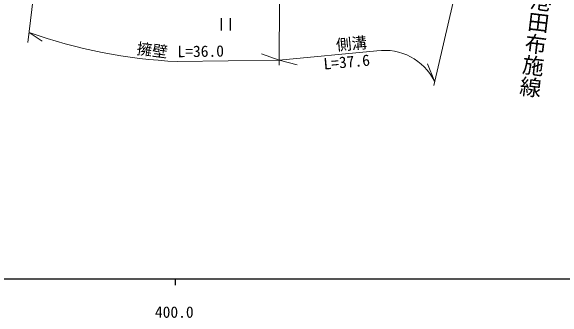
# Model space of a CAD drawing. Units: millimetres, scale not verified. Extents: x 40000 to 680000, y 20000 to 380000.
# Drawn here: x 441578 to 530385, y 198715 to 248168 of the extents above; entities that cross this region are included whole.
import ezdxf
from ezdxf.enums import TextEntityAlignment as Align

# ---------------------------------------------------------------- set-up
doc = ezdxf.new("R2010")
doc.units = ezdxf.units.MM
doc.header["$LTSCALE"] = 1000
for name, color, linetype, lineweight in [('M-BGD', 7, 'Continuous', 25), ('M-STR-HTXT', 7, 'Continuous', 13), ('M-TTL-BAND', 7, 'Continuous', 25)]:
    doc.layers.add(name, color=color, linetype=linetype, lineweight=lineweight)
doc.layers.add('M-BMK-HTXT', color=7, linetype='Continuous')
doc.styles.add('@ＭＳ ゴシック', font='')
doc.styles.add('ＭＳ ゴシック', font='')
doc.styles.get('@ＭＳ ゴシック').set_extended_font_data('@MS Gothic')
doc.styles.get('ＭＳ ゴシック').set_extended_font_data('MS Gothic')

msp = doc.modelspace()

# ---------------------------------------------------------------- linework, layer by layer
at = {"layer": 'M-BGD'}
for p, q in [((475370, 247035), (475370, 245035)), ((476890, 245035), (476890, 247035))]:
    msp.add_line(p, q, dxfattribs=at)
at = {"layer": 'M-STR-HTXT'}
for p, q in [((444303, 243108), (446748, 264241)), ((484769, 251135), (484710, 239453)), ((512711, 249590), (509618, 236159)), ((444489, 244721), (446610, 243302)), ((484714, 240265), (500461, 241748)), ((484714, 240265), (481880, 241249)), ((484714, 240265), (468318, 240024)), ((484714, 240265), (487617, 239508)), ((508595, 239659), (509713, 236875))]:
    msp.add_line(p, q, dxfattribs=at)
for centre, radius, start, end in [((472439, 323716), 83794, 250.51544, 267.18066), ((501663, 232811), 9017, 26.78748, 97.66278)]:
    msp.add_arc(centre, radius, start, end, dxfattribs=at)
at = {"layer": 'M-TTL-BAND'}
for p, q in [((40000, 205000), (579000, 205000)), ((468000, 205000), (468000, 204000))]:
    msp.add_line(p, q, dxfattribs=at)

# ---------------------------------------------------------------- texts
at = {"layer": 'M-BMK-HTXT', "style": '@ＭＳ ゴシック'}
msp.add_text('一般県道平生港田布施線', height=2566, rotation=263.1, dxfattribs=at).set_placement((527519, 272661), align=Align.BOTTOM_LEFT)
at = {"layer": 'M-STR-HTXT', "style": 'ＭＳ ゴシック'}
for s, rotation, p in [('側溝', 5, (493993, 241227)), ('擁壁', 352.8, (461638, 240710)), ('L=36.0', 0.8, (468379, 240173)), ('L=37.6', 5, (491984, 238179))]:
    msp.add_text(s, height=1833, rotation=rotation, dxfattribs=at).set_placement(p, align=Align.BOTTOM_LEFT)
at = {"layer": 'M-TTL-BAND', "style": 'ＭＳ ゴシック'}
msp.add_text('400.0', height=1833, dxfattribs=at).set_placement((467844, 198195), align=Align.BOTTOM_CENTER)

doc.saveas('drawing.dxf')
